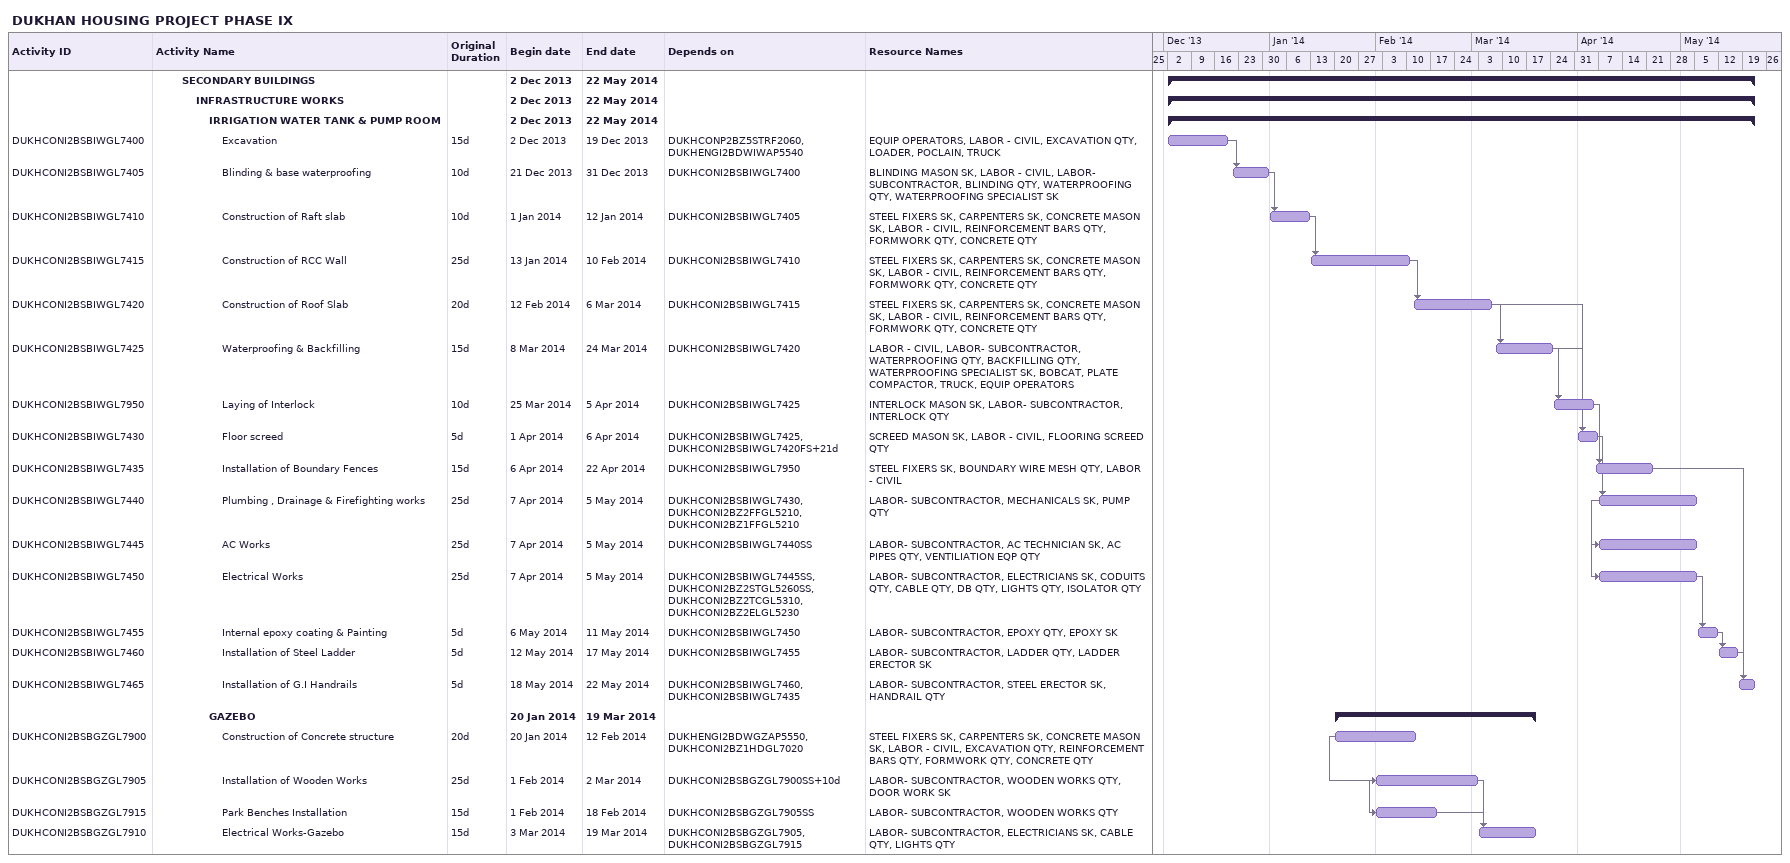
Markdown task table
DUKHAN HOUSING PROJECT PHASE IX

| ID | Level | Task | Original duration | Start | Finish | Predecessors | Resources |
|---|---|---|---|---|---|---|---|
|  | 3 | **SECONDARY BUILDINGS** |  | 2013-12-02 | 2014-05-22 |  |  |
|  | 4 | **INFRASTRUCTURE WORKS** |  | 2013-12-02 | 2014-05-22 |  |  |
|  | 5 | **IRRIGATION WATER TANK & PUMP ROOM** |  | 2013-12-02 | 2014-05-22 |  |  |
| DUKHCONI2BSBIWGL7400 | 6 | Excavation | 15d | 2013-12-02 | 2013-12-19 | DUKHCONP2BZ5STRF2060, DUKHENGI2BDWIWAP5540 | EQUIP OPERATORS, LABOR - CIVIL, EXCAVATION QTY, LOADER, POCLAIN, TRUCK |
| DUKHCONI2BSBIWGL7405 | 6 | Blinding & base waterproofing | 10d | 2013-12-21 | 2013-12-31 | DUKHCONI2BSBIWGL7400 | BLINDING MASON SK, LABOR - CIVIL, LABOR- SUBCONTRACTOR, BLINDING QTY, WATERPROOFING QTY, WATERPROOFING SPECIALIST SK |
| DUKHCONI2BSBIWGL7410 | 6 | Construction of Raft slab | 10d | 2014-01-01 | 2014-01-12 | DUKHCONI2BSBIWGL7405 | STEEL FIXERS SK, CARPENTERS SK, CONCRETE MASON SK, LABOR - CIVIL, REINFORCEMENT BARS QTY, FORMWORK QTY, CONCRETE QTY |
| DUKHCONI2BSBIWGL7415 | 6 | Construction of RCC Wall | 25d | 2014-01-13 | 2014-02-10 | DUKHCONI2BSBIWGL7410 | STEEL FIXERS SK, CARPENTERS SK, CONCRETE MASON SK, LABOR - CIVIL, REINFORCEMENT BARS QTY, FORMWORK QTY, CONCRETE QTY |
| DUKHCONI2BSBIWGL7420 | 6 | Construction of Roof Slab | 20d | 2014-02-12 | 2014-03-06 | DUKHCONI2BSBIWGL7415 | STEEL FIXERS SK, CARPENTERS SK, CONCRETE MASON SK, LABOR - CIVIL, REINFORCEMENT BARS QTY, FORMWORK QTY, CONCRETE QTY |
| DUKHCONI2BSBIWGL7425 | 6 | Waterproofing & Backfilling | 15d | 2014-03-08 | 2014-03-24 | DUKHCONI2BSBIWGL7420 | LABOR - CIVIL, LABOR- SUBCONTRACTOR, WATERPROOFING QTY, BACKFILLING QTY, WATERPROOFING SPECIALIST SK, BOBCAT, PLATE COMPACTOR, TRUCK, EQUIP OPERATORS |
| DUKHCONI2BSBIWGL7950 | 6 | Laying of Interlock | 10d | 2014-03-25 | 2014-04-05 | DUKHCONI2BSBIWGL7425 | INTERLOCK MASON SK, LABOR- SUBCONTRACTOR, INTERLOCK QTY |
| DUKHCONI2BSBIWGL7430 | 6 | Floor screed | 5d | 2014-04-01 | 2014-04-06 | DUKHCONI2BSBIWGL7425, DUKHCONI2BSBIWGL7420FS+21d | SCREED MASON SK, LABOR - CIVIL, FLOORING SCREED QTY |
| DUKHCONI2BSBIWGL7435 | 6 | Installation of Boundary Fences | 15d | 2014-04-06 | 2014-04-22 | DUKHCONI2BSBIWGL7950 | STEEL FIXERS SK, BOUNDARY WIRE MESH QTY, LABOR - CIVIL |
| DUKHCONI2BSBIWGL7440 | 6 | Plumbing , Drainage & Firefighting works | 25d | 2014-04-07 | 2014-05-05 | DUKHCONI2BSBIWGL7430, DUKHCONI2BZ2FFGL5210, DUKHCONI2BZ1FFGL5210 | LABOR- SUBCONTRACTOR, MECHANICALS SK, PUMP QTY |
| DUKHCONI2BSBIWGL7445 | 6 | AC Works | 25d | 2014-04-07 | 2014-05-05 | DUKHCONI2BSBIWGL7440SS | LABOR- SUBCONTRACTOR, AC TECHNICIAN SK, AC PIPES QTY, VENTILIATION EQP QTY |
| DUKHCONI2BSBIWGL7450 | 6 | Electrical Works | 25d | 2014-04-07 | 2014-05-05 | DUKHCONI2BSBIWGL7445SS, DUKHCONI2BZ2STGL5260SS, DUKHCONI2BZ2TCGL5310, DUKHCONI2BZ2ELGL5230 | LABOR- SUBCONTRACTOR, ELECTRICIANS SK, CODUITS QTY, CABLE QTY, DB QTY, LIGHTS QTY, ISOLATOR QTY |
| DUKHCONI2BSBIWGL7455 | 6 | Internal epoxy coating & Painting | 5d | 2014-05-06 | 2014-05-11 | DUKHCONI2BSBIWGL7450 | LABOR- SUBCONTRACTOR, EPOXY QTY, EPOXY SK |
| DUKHCONI2BSBIWGL7460 | 6 | Installation of Steel Ladder | 5d | 2014-05-12 | 2014-05-17 | DUKHCONI2BSBIWGL7455 | LABOR- SUBCONTRACTOR, LADDER QTY, LADDER ERECTOR SK |
| DUKHCONI2BSBIWGL7465 | 6 | Installation of G.I Handrails | 5d | 2014-05-18 | 2014-05-22 | DUKHCONI2BSBIWGL7460, DUKHCONI2BSBIWGL7435 | LABOR- SUBCONTRACTOR, STEEL ERECTOR SK, HANDRAIL QTY |
|  | 5 | **GAZEBO** |  | 2014-01-20 | 2014-03-19 |  |  |
| DUKHCONI2BSBGZGL7900 | 6 | Construction of Concrete structure | 20d | 2014-01-20 | 2014-02-12 | DUKHENGI2BDWGZAP5550, DUKHCONI2BZ1HDGL7020 | STEEL FIXERS SK, CARPENTERS SK, CONCRETE MASON SK, LABOR - CIVIL, EXCAVATION QTY, REINFORCEMENT BARS QTY, FORMWORK QTY, CONCRETE QTY |
| DUKHCONI2BSBGZGL7905 | 6 | Installation of Wooden Works | 25d | 2014-02-01 | 2014-03-02 | DUKHCONI2BSBGZGL7900SS+10d | LABOR- SUBCONTRACTOR, WOODEN WORKS QTY, DOOR WORK SK |
| DUKHCONI2BSBGZGL7915 | 6 | Park Benches Installation | 15d | 2014-02-01 | 2014-02-18 | DUKHCONI2BSBGZGL7905SS | LABOR- SUBCONTRACTOR, WOODEN WORKS QTY |
| DUKHCONI2BSBGZGL7910 | 6 | Electrical Works-Gazebo | 15d | 2014-03-03 | 2014-03-19 | DUKHCONI2BSBGZGL7905, DUKHCONI2BSBGZGL7915 | LABOR- SUBCONTRACTOR, ELECTRICIANS SK, CABLE QTY, LIGHTS QTY |
